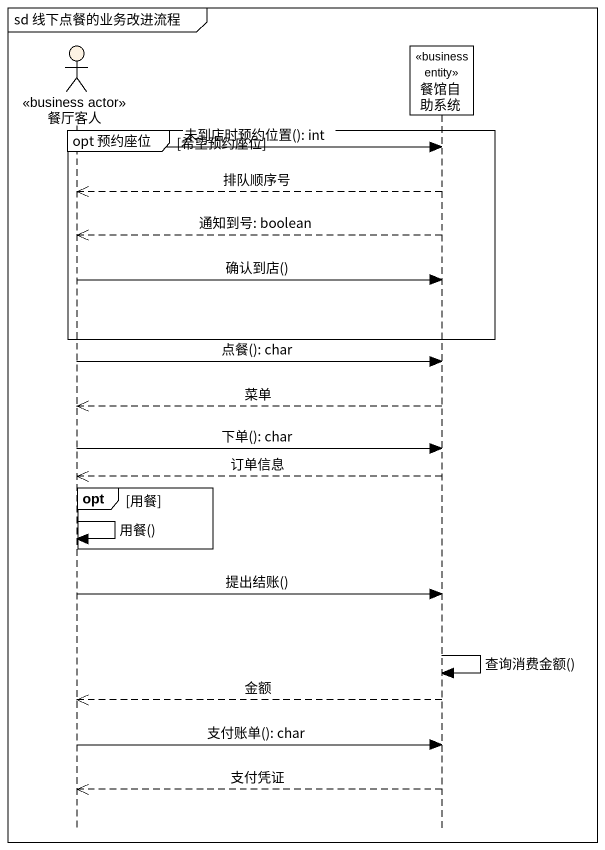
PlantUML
@startuml
mainframe sd 线下点餐的业务改进流程
hide footbox
actor 餐厅客人 <<business actor>> #FCF2E3
participant 餐馆自助系统 <<business entity>>

group opt 预约座位 [希望预约座位]
  餐厅客人 -> 餐馆自助系统 : 未到店时预约位置(): int
  餐馆自助系统 -->> 餐厅客人 : 排队顺序号
  餐馆自助系统 -->> 餐厅客人 : 通知到号: boolean
  餐厅客人 -> 餐馆自助系统 : 确认到店()
end
餐厅客人 -> 餐馆自助系统 : 点餐(): char
餐馆自助系统 -->> 餐厅客人 : 菜单
餐厅客人 -> 餐馆自助系统 : 下单(): char
餐馆自助系统 -->> 餐厅客人 : 订单信息
opt 用餐
  餐厅客人 -> 餐厅客人 : 用餐()
end
餐厅客人 -> 餐馆自助系统 : 提出结账()
餐馆自助系统 -> 餐馆自助系统 : 查询消费金额()
餐馆自助系统 -->> 餐厅客人 : 金额
餐厅客人 -> 餐馆自助系统 : 支付账单(): char
餐馆自助系统 -->> 餐厅客人 : 支付凭证
@enduml
